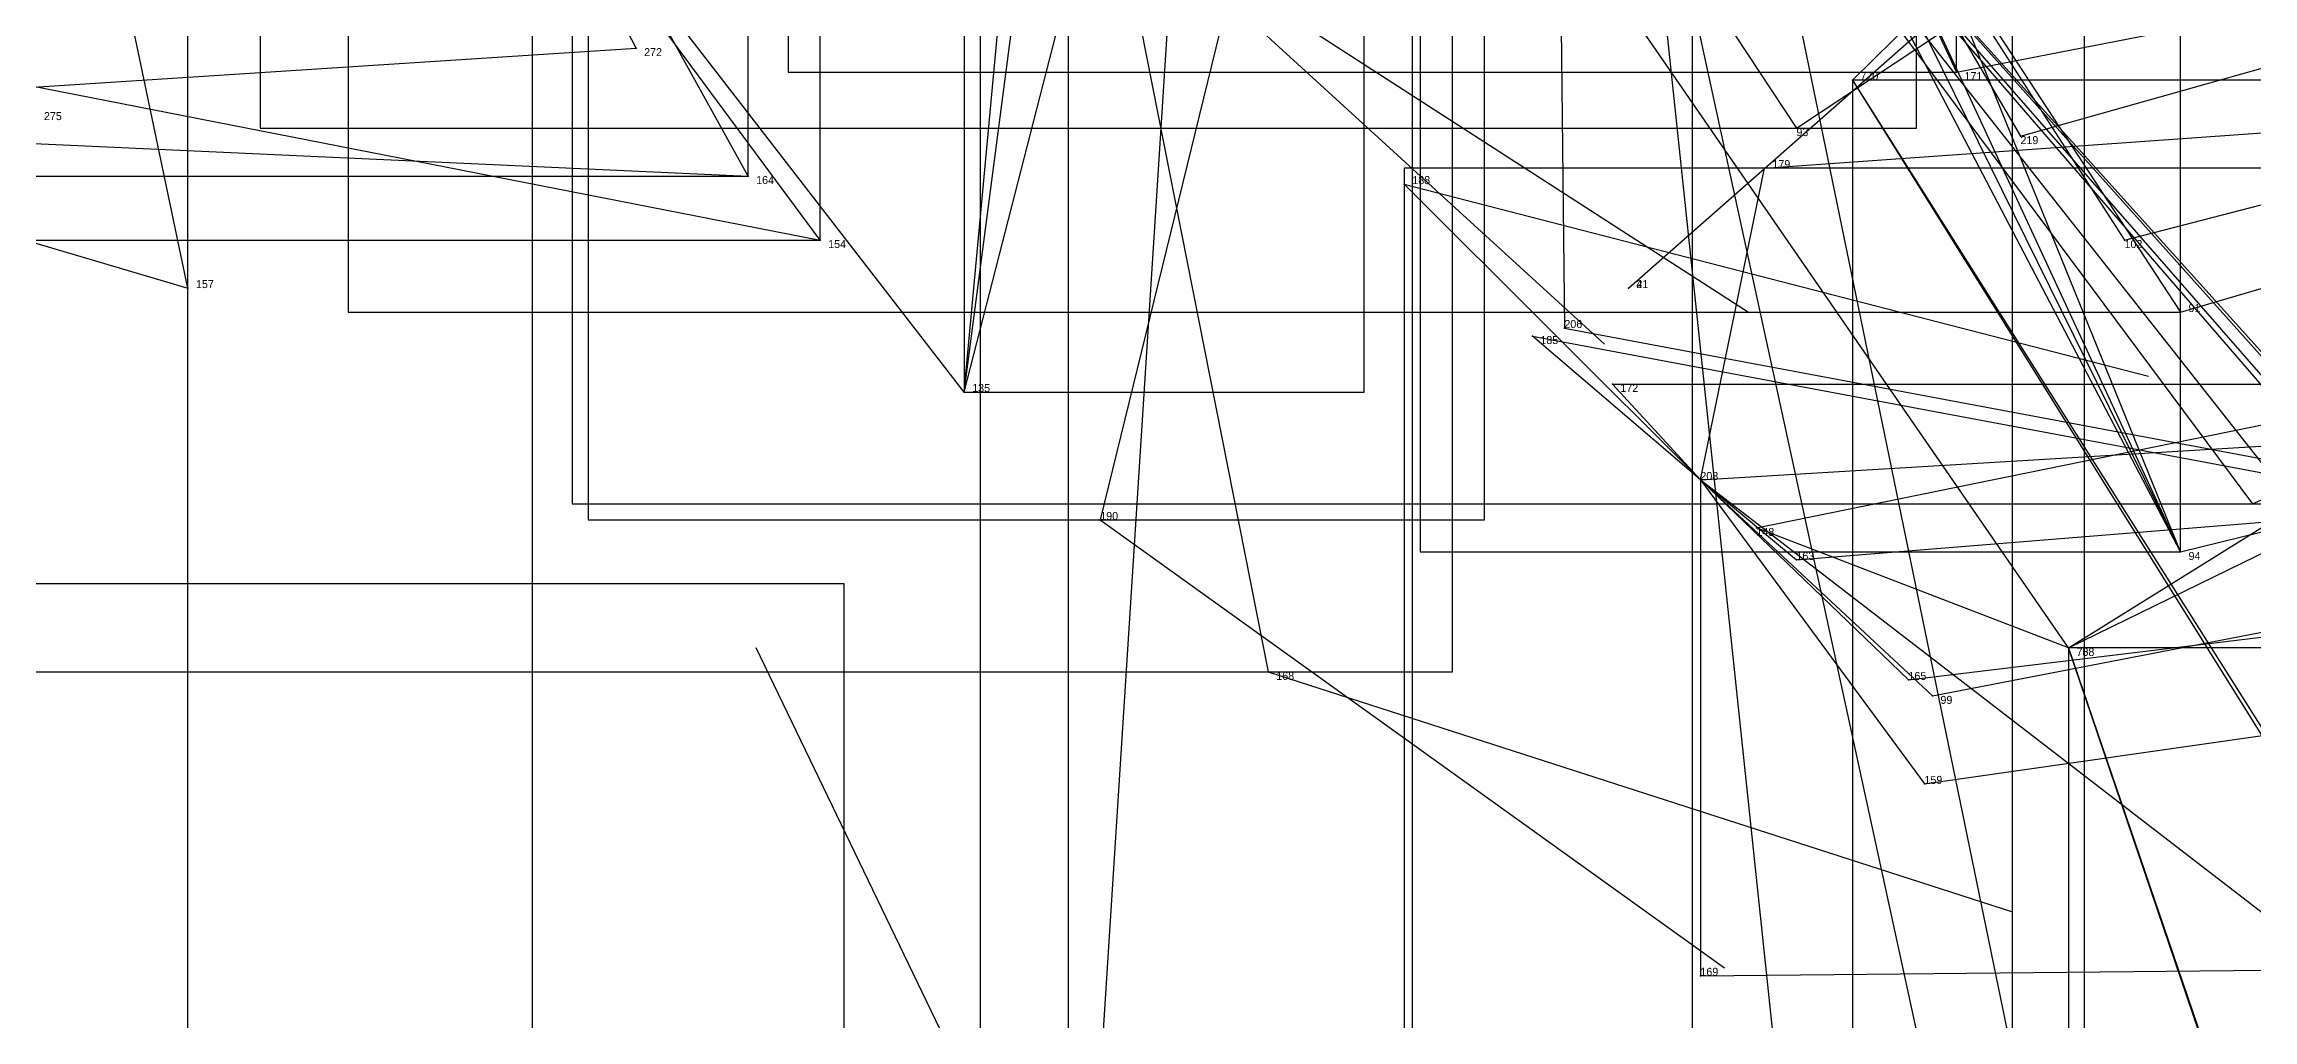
# Model space of a CAD drawing. Extents: x 59.1 to 70.8, y 600.3 to 605.1.
# Drawn here: x 68.383 to 68.659, y 600.6605 to 600.7825 of the extents above; entities that cross this region are included whole.
import ezdxf

# ---------------------------------------------------------------- set-up
doc = ezdxf.new("R2010")
doc.units = 0
for name, color, linetype in [('Clients', 3, 'CONTINUOUS'), ('Facilities', 3, 'CONTINUOUS'), ('Facilities_lines', 3, 'CONTINUOUS'), ('Min_max_boxes', 1, 'CONTINUOUS'), ('Normals', 1, 'CONTINUOUS'), ('Source_points', 5, 'CONTINUOUS'), ('Text', 3, 'CONTINUOUS')]:
    doc.layers.add(name, color=color, linetype=linetype)

msp = doc.modelspace()

# ---------------------------------------------------------------- linework, layer by layer
at = {"layer": 'Clients', "color": 5}
for p in [(68.457, 600.782, 444.008), (68.622, 600.779, 443.612), (68.602, 600.772, 443.308), (68.63, 600.771, 443.556), (68.598, 600.767, 443.691), (68.471, 600.766, 443.954), (68.553, 600.765, 443.837), (68.48, 600.758, 443.895), (68.643, 600.758, 443.498), (68.401, 600.752, 443.976), (68.581, 600.752, 442.856), (68.573, 600.747, 443.782), (68.65, 600.749, 443.443), (68.569, 600.746, 443.778), (68.579, 600.74, 443.725), (68.659, 600.725, 443.222), (68.515, 600.723, 443.784), (68.597, 600.722, 443.495), (68.602, 600.718, 443.613), (68.636, 600.707, 443.077), (68.536, 600.704, 443.729), (68.616, 600.703, 443.557), (68.619, 600.701, 443.441), (68.618, 600.69, 443.542), (68.59, 600.666, 443.629)]:
    msp.add_point(p, dxfattribs=at)
at = {"layer": 'Facilities', "color": 3}
for p in [(68.609, 600.778, 443.077), (68.581, 600.752, 442.856), (68.498, 600.739, 443.842), (68.59, 600.728, 443.669), (68.65, 600.719, 443.456), (68.636, 600.707, 443.155)]:
    msp.add_point(p, dxfattribs=at)
at = {"layer": 'Facilities_lines', "color": 3}
for p, q in [((68.498, 600.739, 443.842), (68.526, 601.04, 444.38)), ((68.498, 600.739, 443.842), (68.536, 601.029, 444.324)), ((68.534, 600.951, 444.177), (68.513, 600.622, 443.602)), ((68.571, 600.938, 443.845), (68.638, 600.612, 443.323)), ((68.571, 600.938, 443.845), (68.573, 600.747, 443.782)), ((68.498, 600.739, 443.842), (68.548, 600.934, 444.122)), ((68.65, 600.719, 443.456), (68.555, 600.924, 443.545)), ((68.65, 600.719, 443.456), (68.555, 600.924, 443.545)), ((68.563, 600.919, 444.008), (68.515, 600.723, 443.784)), ((68.65, 600.719, 443.456), (68.573, 600.909, 443.54)), ((68.521, 600.895, 443.401), (68.602, 600.772, 443.308)), ((68.586, 600.856, 443.56), (68.622, 600.779, 443.612)), ((68.582, 600.853, 443.409), (68.65, 600.749, 443.443)), ((68.582, 600.853, 443.409), (68.643, 600.758, 443.498)), ((68.582, 600.853, 443.409), (68.63, 600.771, 443.556)), ((68.65, 600.719, 443.456), (68.584, 600.853, 443.485)), ((68.572, 600.842, 443.262), (68.67, 600.733, 443.27)), ((68.572, 600.842, 443.262), (68.659, 600.725, 443.222)), ((68.572, 600.842, 443.262), (68.666, 600.733, 443.328)), ((68.572, 600.842, 443.262), (68.661, 600.729, 443.297)), ((68.572, 600.842, 443.262), (68.665, 600.738, 443.388)), ((68.572, 600.842, 443.262), (68.668, 600.732, 443.374)), ((68.636, 600.707, 443.155), (68.554, 600.826, 443.19)), ((68.582, 600.82, 443.778), (68.629, 600.604, 443.404)), ((68.582, 600.82, 443.778), (68.606, 600.593, 443.463)), ((68.517, 600.8, 443.949), (68.536, 600.704, 443.729)), ((68.252, 600.796, 444.046), (68.401, 600.752, 443.976)), ((68.337, 600.786, 444.14), (68.48, 600.758, 443.895)), ((68.65, 600.719, 443.456), (68.616, 600.784, 443.152)), ((68.318, 600.773, 444.081), (68.457, 600.782, 444.008)), ((68.609, 600.778, 443.077), (68.686, 600.656, 443.231)), ((68.609, 600.778, 443.077), (68.687, 600.653, 443.153)), ((68.318, 600.773, 444.081), (68.471, 600.766, 443.954)), ((68.59, 600.728, 443.669), (68.598, 600.767, 443.691)), ((68.59, 600.728, 443.669), (68.553, 600.765, 443.837)), ((68.581, 600.752, 442.856), (68.581, 600.752, 442.856)), ((68.59, 600.728, 443.669), (68.569, 600.746, 443.778)), ((68.59, 600.728, 443.669), (68.579, 600.74, 443.725)), ((68.59, 600.728, 443.669), (68.618, 600.69, 443.542)), ((68.59, 600.728, 443.669), (68.616, 600.703, 443.557)), ((68.59, 600.728, 443.669), (68.602, 600.718, 443.613)), ((68.59, 600.728, 443.669), (68.59, 600.666, 443.629)), ((68.59, 600.728, 443.669), (68.686, 600.654, 443.079)), ((68.59, 600.728, 443.669), (68.619, 600.701, 443.441)), ((68.636, 600.707, 443.155), (68.597, 600.722, 443.495)), ((68.636, 600.707, 443.155), (68.665, 600.622, 443.152)), ((68.687, 600.557, 443.064), (68.636, 600.707, 443.077))]:
    msp.add_line(p, q, dxfattribs=at)
at = {"layer": 'Min_max_boxes', "color": 1}
for p, q in [((68.444, 601.121, 443.602), (68.444, 600.622, 443.602)), ((68.444, 601.121, 444.458), (68.444, 600.622, 444.458)), ((68.589, 600.622, 443.602), (68.589, 601.121, 443.602)), ((68.589, 600.622, 444.458), (68.589, 601.121, 444.458)), ((68.421, 601.093, 443.184), (68.421, 600.749, 443.184)), ((68.421, 601.093, 443.849), (68.421, 600.749, 443.849)), ((68.65, 600.749, 443.184), (68.65, 601.093, 443.184)), ((68.65, 600.749, 443.849), (68.65, 601.093, 443.849)), ((68.5, 601.063, 443.323), (68.5, 600.612, 443.323)), ((68.5, 601.063, 444.107), (68.5, 600.612, 444.107)), ((68.638, 600.612, 443.323), (68.638, 601.063, 443.323)), ((68.638, 600.612, 444.107), (68.638, 601.063, 444.107)), ((68.476, 601.053, 443.471), (68.476, 600.779, 443.471)), ((68.476, 601.053, 443.817), (68.476, 600.779, 443.817)), ((68.622, 600.779, 443.471), (68.622, 601.053, 443.471)), ((68.622, 600.779, 443.817), (68.622, 601.053, 443.817)), ((68.498, 601.04, 443.842), (68.498, 600.739, 443.842)), ((68.498, 601.04, 444.38), (68.498, 600.739, 444.38)), ((68.548, 600.739, 443.842), (68.548, 601.04, 443.842)), ((68.548, 600.739, 444.38), (68.548, 601.04, 444.38)), ((68.451, 601.029, 443.784), (68.451, 600.723, 443.784)), ((68.451, 601.029, 444.634), (68.451, 600.723, 444.634)), ((68.563, 600.723, 443.784), (68.563, 601.029, 443.784)), ((68.563, 600.723, 444.634), (68.563, 601.029, 444.634)), ((68.449, 601.021, 443.222), (68.449, 600.725, 443.222)), ((68.449, 601.021, 443.676), (68.449, 600.725, 443.676)), ((68.401, 600.657, 443.29), (68.401, 601.017, 443.29)), ((68.401, 600.657, 444.396), (68.401, 601.017, 444.396)), ((68.511, 601.017, 443.404), (68.511, 600.593, 443.404)), ((68.511, 601.017, 444.174), (68.511, 600.593, 444.174)), ((68.629, 600.593, 443.404), (68.629, 601.017, 443.404)), ((68.629, 600.593, 444.174), (68.629, 601.017, 444.174)), ((68.559, 600.704, 443.729), (68.559, 601.006, 443.729)), ((68.559, 600.704, 444.394), (68.559, 601.006, 444.394)), ((68.471, 600.766, 443.954), (68.471, 600.936, 443.954)), ((68.471, 600.766, 444.49), (68.471, 600.936, 444.49)), ((68.41, 600.924, 443.168), (68.41, 600.772, 443.168)), ((68.41, 600.924, 443.656), (68.41, 600.772, 443.656)), ((68.555, 600.924, 443.152), (68.555, 600.719, 443.152)), ((68.555, 600.924, 443.545), (68.555, 600.719, 443.545)), ((68.617, 600.772, 443.168), (68.617, 600.924, 443.168)), ((68.617, 600.772, 443.656), (68.617, 600.924, 443.656)), ((68.65, 600.719, 443.152), (68.65, 600.924, 443.152)), ((68.65, 600.719, 443.545), (68.65, 600.924, 443.545)), ((68.48, 600.758, 443.895), (68.48, 600.851, 443.895)), ((68.48, 600.758, 444.152), (68.48, 600.851, 444.152)), ((68.554, 600.826, 443.152), (68.554, 600.622, 443.152)), ((68.554, 600.826, 443.495), (68.554, 600.622, 443.495)), ((68.476, 600.779, 443.471), (68.622, 600.779, 443.471)), ((68.476, 600.779, 443.817), (68.622, 600.779, 443.817)), ((68.476, 600.779, 443.471), (68.476, 600.779, 443.817)), ((68.687, 600.778, 443.077), (68.609, 600.778, 443.077)), ((68.609, 600.778, 443.077), (68.609, 600.653, 443.077)), ((68.687, 600.778, 443.231), (68.609, 600.778, 443.231)), ((68.609, 600.778, 443.231), (68.609, 600.653, 443.231)), ((68.609, 600.778, 443.077), (68.609, 600.778, 443.231)), ((68.622, 600.779, 443.471), (68.622, 600.779, 443.817)), ((68.41, 600.772, 443.168), (68.617, 600.772, 443.168)), ((68.41, 600.772, 443.656), (68.617, 600.772, 443.656)), ((68.41, 600.772, 443.168), (68.41, 600.772, 443.656)), ((68.617, 600.772, 443.168), (68.617, 600.772, 443.656)), ((68.686, 600.767, 443.079), (68.553, 600.767, 443.079)), ((68.553, 600.767, 443.079), (68.553, 600.654, 443.079)), ((68.686, 600.767, 443.837), (68.553, 600.767, 443.837)), ((68.553, 600.767, 443.837), (68.553, 600.654, 443.837)), ((68.553, 600.767, 443.079), (68.553, 600.767, 443.837)), ((68.209, 600.766, 443.954), (68.471, 600.766, 443.954)), ((68.209, 600.766, 444.49), (68.471, 600.766, 444.49)), ((68.471, 600.766, 443.954), (68.471, 600.766, 444.49)), ((68.221, 600.758, 443.895), (68.48, 600.758, 443.895)), ((68.221, 600.758, 444.152), (68.48, 600.758, 444.152)), ((68.48, 600.758, 443.895), (68.48, 600.758, 444.152)), ((68.581, 600.752, 442.856), (68.581, 600.752, 442.856)), ((68.581, 600.752, 442.856), (68.581, 600.752, 442.856)), ((68.581, 600.752, 442.856), (68.581, 600.752, 442.856)), ((68.581, 600.752, 442.856), (68.581, 600.752, 442.856)), ((68.581, 600.752, 442.856), (68.581, 600.752, 442.856)), ((68.581, 600.752, 442.856), (68.581, 600.752, 442.856)), ((68.581, 600.752, 442.856), (68.581, 600.752, 442.856)), ((68.581, 600.752, 442.856), (68.581, 600.752, 442.856)), ((68.581, 600.752, 442.856), (68.581, 600.752, 442.856)), ((68.581, 600.752, 442.856), (68.581, 600.752, 442.856)), ((68.581, 600.752, 442.856), (68.581, 600.752, 442.856)), ((68.581, 600.752, 442.856), (68.581, 600.752, 442.856)), ((68.421, 600.749, 443.184), (68.65, 600.749, 443.184)), ((68.421, 600.749, 443.849), (68.65, 600.749, 443.849)), ((68.421, 600.749, 443.184), (68.421, 600.749, 443.849)), ((68.65, 600.749, 443.184), (68.65, 600.749, 443.849)), ((68.498, 600.739, 443.842), (68.548, 600.739, 443.842)), ((68.498, 600.739, 444.38), (68.548, 600.739, 444.38)), ((68.498, 600.739, 443.842), (68.498, 600.739, 444.38)), ((68.548, 600.739, 443.842), (68.548, 600.739, 444.38)), ((68.449, 600.725, 443.222), (68.67, 600.725, 443.222)), ((68.449, 600.725, 443.676), (68.67, 600.725, 443.676)), ((68.449, 600.725, 443.222), (68.449, 600.725, 443.676)), ((68.451, 600.723, 443.784), (68.563, 600.723, 443.784)), ((68.451, 600.723, 444.634), (68.563, 600.723, 444.634)), ((68.451, 600.723, 443.784), (68.451, 600.723, 444.634)), ((68.563, 600.723, 443.784), (68.563, 600.723, 444.634)), ((68.555, 600.719, 443.152), (68.65, 600.719, 443.152)), ((68.555, 600.719, 443.545), (68.65, 600.719, 443.545)), ((68.555, 600.719, 443.152), (68.555, 600.719, 443.545)), ((68.65, 600.719, 443.152), (68.65, 600.719, 443.545)), ((68.483, 600.715, 443.172), (68.245, 600.715, 443.172)), ((68.483, 600.715, 443.854), (68.245, 600.715, 443.854)), ((68.483, 600.432, 443.172), (68.483, 600.715, 443.172)), ((68.483, 600.432, 443.854), (68.483, 600.715, 443.854)), ((68.483, 600.715, 443.172), (68.483, 600.715, 443.854)), ((68.687, 600.707, 443.064), (68.636, 600.707, 443.064)), ((68.636, 600.707, 443.064), (68.636, 600.557, 443.064)), ((68.687, 600.707, 443.077), (68.636, 600.707, 443.077)), ((68.636, 600.707, 443.077), (68.636, 600.557, 443.077)), ((68.636, 600.707, 443.064), (68.636, 600.707, 443.077)), ((68.359, 600.704, 443.729), (68.559, 600.704, 443.729)), ((68.359, 600.704, 444.394), (68.559, 600.704, 444.394)), ((68.559, 600.704, 443.729), (68.559, 600.704, 444.394))]:
    msp.add_line(p, q, dxfattribs=at)
at = {"layer": 'Normals', "color": 1}
for p, q in [((68.457, 600.782, 444.008), (68.413, 600.867, 443.978)), ((68.401, 600.752, 443.976), (68.381, 600.847, 443.952)), ((68.471, 600.766, 443.954), (68.425, 600.849, 443.923)), ((68.609, 600.778, 443.077), (68.68, 600.848, 443.07)), ((68.48, 600.758, 443.895), (68.423, 600.835, 443.865)), ((68.602, 600.772, 443.308), (68.685, 600.827, 443.301)), ((68.581, 600.752, 442.856), (68.656, 600.818, 442.853)), ((68.581, 600.752, 442.856), (68.656, 600.818, 442.853)), ((68.498, 600.739, 443.842), (68.44, 600.814, 443.81)), ((68.508, 600.809, 444.006), (68.578, 600.745, 444.037)), ((68.517, 600.8, 443.949), (68.596, 600.749, 443.982)), ((68.622, 600.779, 443.612), (68.72, 600.798, 443.623)), ((68.63, 600.771, 443.556), (68.726, 600.798, 443.564)), ((68.643, 600.758, 443.498), (68.74, 600.783, 443.503)), ((68.65, 600.749, 443.443), (68.746, 600.777, 443.45)), ((68.598, 600.767, 443.691), (68.697, 600.774, 443.705)), ((68.553, 600.765, 443.837), (68.646, 600.741, 443.865)), ((68.659, 600.725, 443.222), (68.75, 600.766, 443.213)), ((68.636, 600.707, 443.077), (68.721, 600.76, 443.082)), ((68.636, 600.707, 443.155), (68.726, 600.751, 443.159)), ((68.573, 600.747, 443.782), (68.669, 600.729, 443.805)), ((68.569, 600.746, 443.778), (68.665, 600.728, 443.801)), ((68.597, 600.722, 443.495), (68.695, 600.742, 443.502)), ((68.65, 600.719, 443.456), (68.747, 600.743, 443.464)), ((68.579, 600.74, 443.725), (68.678, 600.74, 443.741)), ((68.59, 600.728, 443.669), (68.689, 600.734, 443.684)), ((68.602, 600.718, 443.613), (68.701, 600.726, 443.628)), ((68.515, 600.723, 443.784), (68.593, 600.667, 443.813)), ((68.619, 600.701, 443.441), (68.717, 600.72, 443.446)), ((68.616, 600.703, 443.557), (68.715, 600.715, 443.568)), ((68.513, 600.622, 443.602), (68.472, 600.707, 443.57)), ((68.536, 600.704, 443.729), (68.629, 600.674, 443.752)), ((68.618, 600.69, 443.542), (68.716, 600.704, 443.553)), ((68.59, 600.666, 443.629), (68.689, 600.667, 443.643))]:
    msp.add_line(p, q, dxfattribs=at)
at = {"layer": 'Source_points', "color": 5}
for p in [(68.457, 600.782, 444.008), (68.609, 600.778, 443.077), (68.622, 600.779, 443.612), (68.602, 600.772, 443.308), (68.63, 600.771, 443.556), (68.598, 600.767, 443.691), (68.471, 600.766, 443.954), (68.553, 600.765, 443.837), (68.48, 600.758, 443.895), (68.643, 600.758, 443.498), (68.401, 600.752, 443.976), (68.581, 600.752, 442.856), (68.581, 600.752, 442.856), (68.573, 600.747, 443.782), (68.65, 600.749, 443.443), (68.569, 600.746, 443.778), (68.498, 600.739, 443.842), (68.579, 600.74, 443.725), (68.59, 600.728, 443.669), (68.659, 600.725, 443.222), (68.515, 600.723, 443.784), (68.597, 600.722, 443.495), (68.602, 600.718, 443.613), (68.65, 600.719, 443.456), (68.636, 600.707, 443.155), (68.636, 600.707, 443.077), (68.536, 600.704, 443.729), (68.616, 600.703, 443.557), (68.619, 600.701, 443.441), (68.618, 600.69, 443.542), (68.59, 600.666, 443.629)]:
    msp.add_point(p, dxfattribs=at)

# ---------------------------------------------------------------- texts
at = {"layer": 'Text', "color": 3}
for s, p in [('272', (68.458, 600.781, 444.008)), ('770', (68.61, 600.778, 443.077)), ('171', (68.623, 600.778, 443.612)), ('275', (68.383, 600.773, 444.031)), ('93', (68.602, 600.771, 443.308)), ('219', (68.63, 600.77, 443.556)), ('179', (68.599, 600.767, 443.691)), ('164', (68.472, 600.765, 443.954)), ('188', (68.554, 600.765, 443.837)), ('154', (68.481, 600.757, 443.895)), ('102', (68.643, 600.757, 443.498)), ('157', (68.402, 600.752, 443.976)), ('41', (68.582, 600.752, 442.856)), ('2', (68.582, 600.752, 442.856)), ('91', (68.651, 600.749, 443.443)), ('206', (68.573, 600.747, 443.782)), ('185', (68.57, 600.745, 443.778)), ('135', (68.499, 600.739, 443.842)), ('172', (68.58, 600.739, 443.725)), ('208', (68.59, 600.728, 443.669)), ('190', (68.515, 600.723, 443.784)), ('148', (68.597, 600.721, 443.495)), ('163', (68.602, 600.718, 443.613)), ('94', (68.651, 600.718, 443.456)), ('788', (68.637, 600.706, 443.077)), ('75', (68.637, 600.706, 443.155)), ('168', (68.537, 600.703, 443.729)), ('165', (68.616, 600.703, 443.557)), ('99', (68.62, 600.7, 443.441)), ('159', (68.618, 600.69, 443.542)), ('169', (68.59, 600.666, 443.629))]:
    msp.add_text(s, height=0.001, dxfattribs=at).set_placement(p)

doc.saveas('drawing.dxf')
